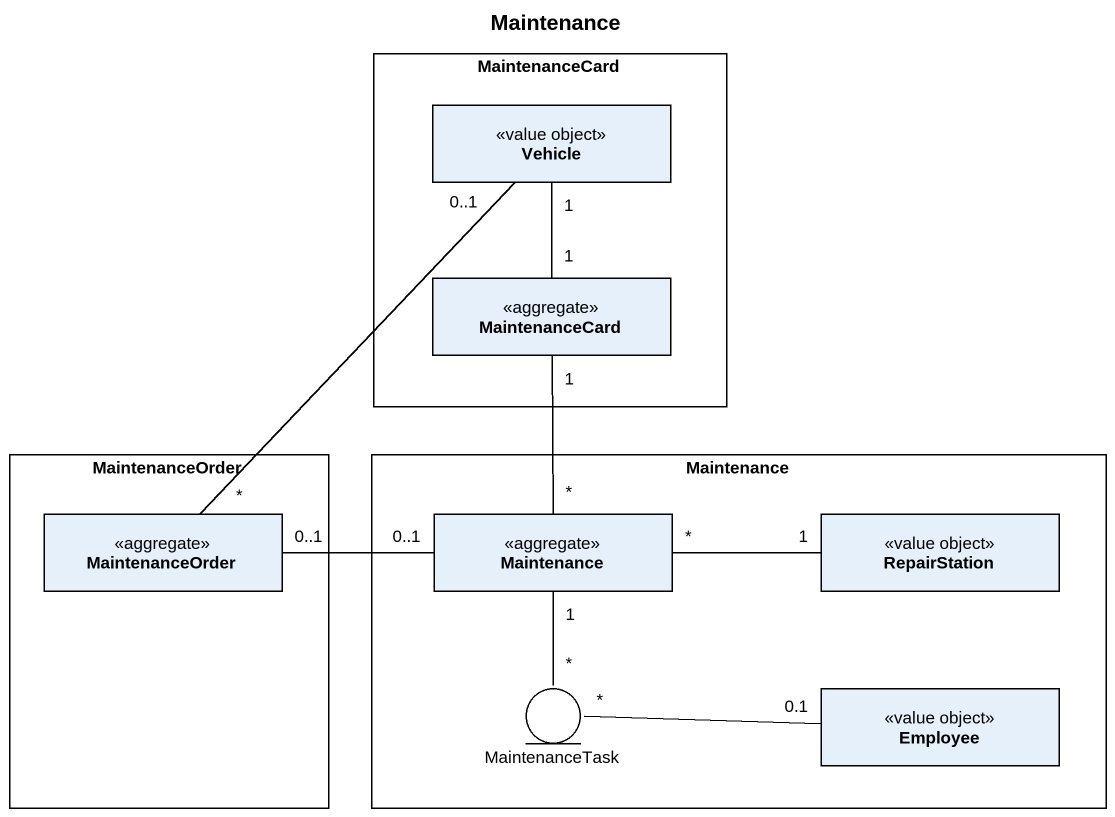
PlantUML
@startuml
title Maintenance
allowmixing
hide circle
hide empty members
rectangle MaintenanceCard {
  class Vehicle <<value object>>
  class "MaintenanceCard" as MaintenanceCard_2 <<aggregate>>
}
rectangle MaintenanceOrder {
  class "MaintenanceOrder" as MaintenanceOrder_2 <<aggregate>>
}
rectangle Maintenance {
  class "Maintenance" as Maintenance_2 <<aggregate>>
  class RepairStation <<value object>>
  entity MaintenanceTask
  class Employee <<value object>>
}
MaintenanceCard_2 "1" -up- "1" Vehicle
MaintenanceOrder_2 "*" -up- "0..1" Vehicle
MaintenanceOrder_2 "0..1" -right- "0..1" Maintenance_2
Maintenance_2 "*" -up- "1" MaintenanceCard_2
Maintenance_2 "*" -right- "1" RepairStation
Maintenance_2 "1" -- "*" MaintenanceTask
Employee "0.1" -left- "*" MaintenanceTask
@enduml
